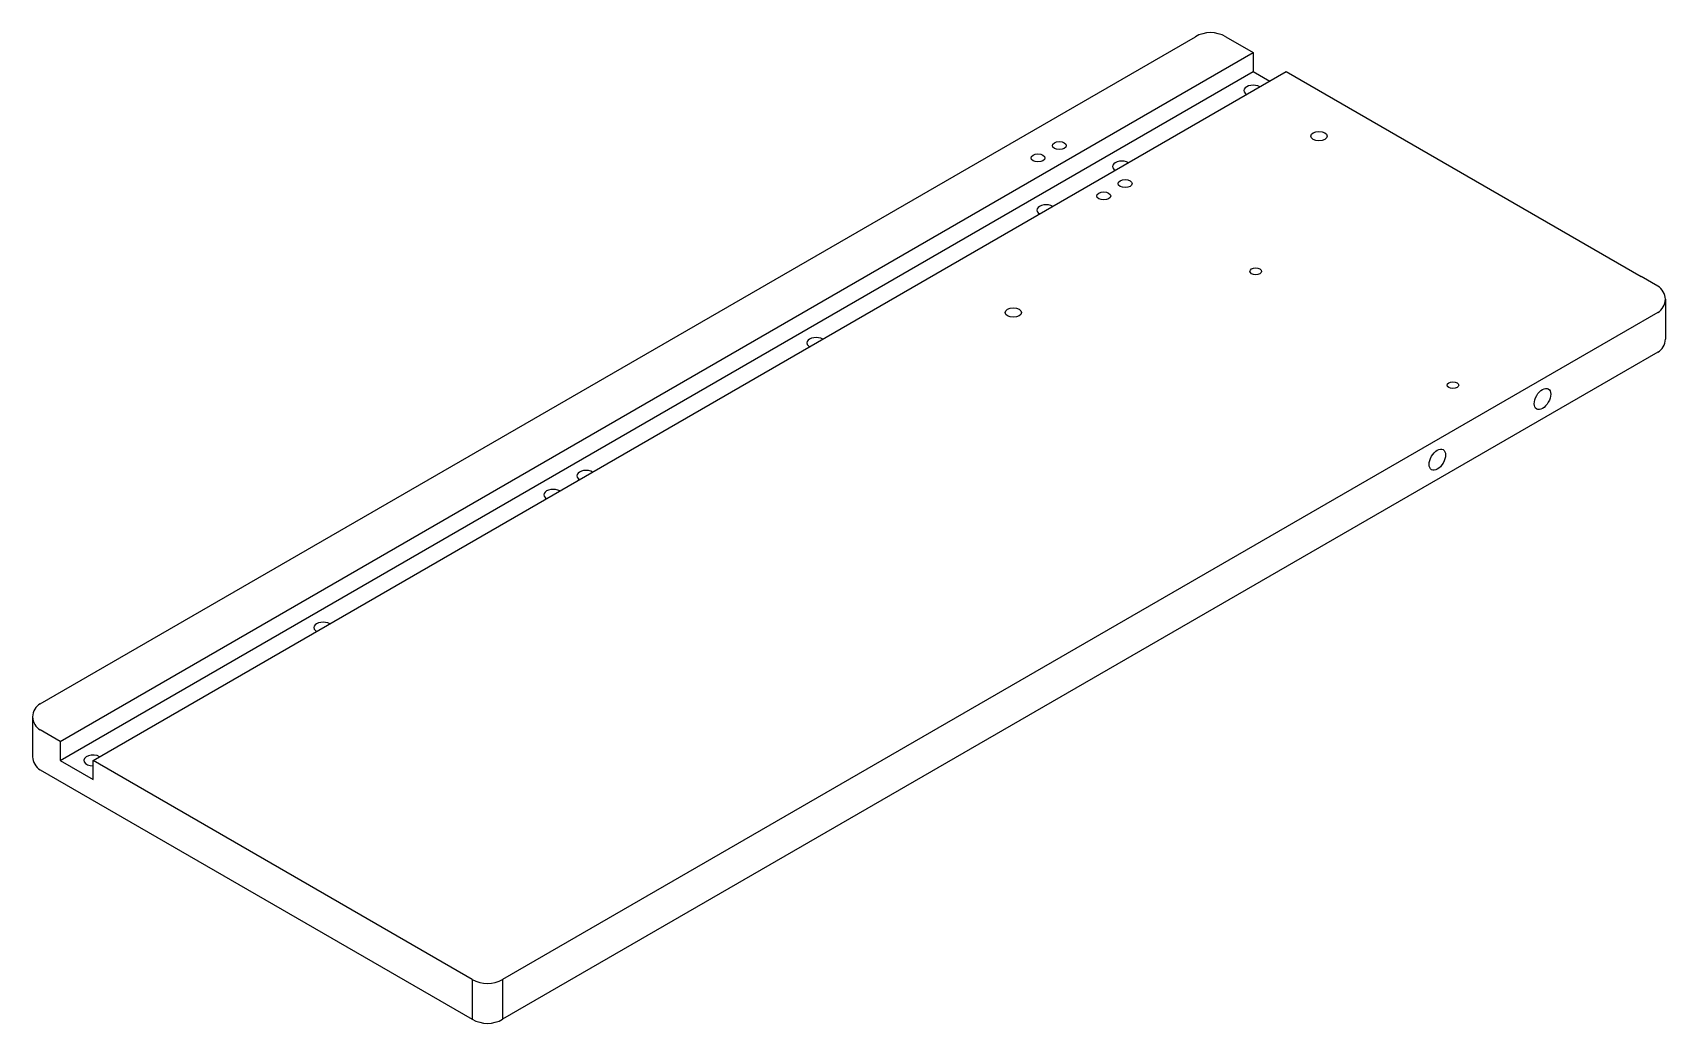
# Model space of a CAD drawing. Header units: millimetres. Extents: x -16619 to -11657, y 7083 to 8935.
# Drawn here: x -12173 to -11742.8, y 8674.2 to 8935.2 of the extents above; entities that cross this region are included whole.
import ezdxf

# ---------------------------------------------------------------- set-up
doc = ezdxf.new("R2010")
doc.units = ezdxf.units.MM
doc.header["$LTSCALE"] = 0.5
doc.header["$MEASUREMENT"] = 0
doc.layers.add('MODEL', color=7, linetype='Continuous')

msp = doc.modelspace()

# ---------------------------------------------------------------- linework, layer by layer
at = {"layer": 'MODEL'}
for p, q in [((-12171.021, 8758.436), (-11866.653, 8934.162)), ((-11858.653, 8934.162), (-11851.395, 8929.972)), ((-12165.762, 8748.472), (-11851.395, 8929.972)), ((-11851.395, 8929.972), (-11851.395, 8924.972)), ((-12165.762, 8743.472), (-11851.395, 8924.972)), ((-12157.102, 8743.472), (-11842.735, 8924.972)), ((-11851.395, 8924.972), (-11847.065, 8922.472)), ((-11842.735, 8924.972), (-11749.204, 8870.972)), ((-11744.812, 8868.436), (-11749.204, 8870.972)), ((-11742.812, 8864.972), (-11742.812, 8854.472)), ((-11744.812, 8861.508), (-12049.179, 8685.781)), ((-11744.812, 8851.008), (-12049.179, 8675.281)), ((-12173.021, 8754.972), (-12173.021, 8744.472)), ((-12165.762, 8748.472), (-12171.021, 8751.508)), ((-12165.762, 8748.472), (-12165.762, 8743.472)), ((-12165.762, 8743.472), (-12157.102, 8738.472)), ((-12057.179, 8685.781), (-12157.102, 8743.472)), ((-12157.102, 8738.472), (-12157.102, 8743.472)), ((-12171.021, 8741.008), (-12057.179, 8675.281)), ((-12057.179, 8685.781), (-12057.179, 8675.281)), ((-12049.179, 8685.781), (-12049.179, 8675.281))]:
    msp.add_line(p, q, dxfattribs=at)
for centre, radius, start, end in [((-11862.653, 8927.234), 8, 60, 120), ((-11746.812, 8864.972), 4, 300, 60), ((-11746.812, 8854.472), 4, 300, 0), ((-12169.021, 8754.972), 4, 120, 240), ((-12169.021, 8744.472), 4, 180, 240), ((-12053.179, 8692.709), 8, 240, 300), ((-12053.179, 8682.209), 8, 240, 300)]:
    msp.add_arc(centre, radius, start, end, dxfattribs=at)
for centre, end_param in [((-11851.395, 8919.972), 7.0685835), ((-11886.036, 8899.972), 7.0685835), ((-11905.955, 8888.472), 7.0685835), ((-11966.576, 8853.472), 7.0685835), ((-12027.198, 8818.472), 7.0685835), ((-12035.859, 8813.472), 7.0685835), ((-12096.48, 8778.472), 7.0685835), ((-12157.102, 8743.472), 7.8539816)]:
    msp.add_ellipse(centre, major_axis=(-2.449, 0), ratio=0.5773503, start_param=3.9269908, end_param=end_param, dxfattribs=at)
for centre, major_axis in [((-11902.491, 8905.472), (-1.837, 0)), ((-11834.075, 8907.972), (-2.143, 0)), ((-11908.12, 8902.222), (-1.837, 0)), ((-11890.799, 8892.222), (-1.837, 0)), ((-11885.17, 8895.472), (-1.837, 0)), ((-11850.746, 8872.347), (-1.531, 0)), ((-11914.615, 8861.472), (-2.143, 0)), ((-11798.784, 8842.347), (-1.531, 0)), ((-11775.185, 8838.722), (-1.531, -2.652)), ((-11802.898, 8822.722), (-1.531, -2.652))]:
    msp.add_ellipse(centre, major_axis=major_axis, ratio=0.5773503, dxfattribs=at)

doc.saveas('drawing.dxf')
